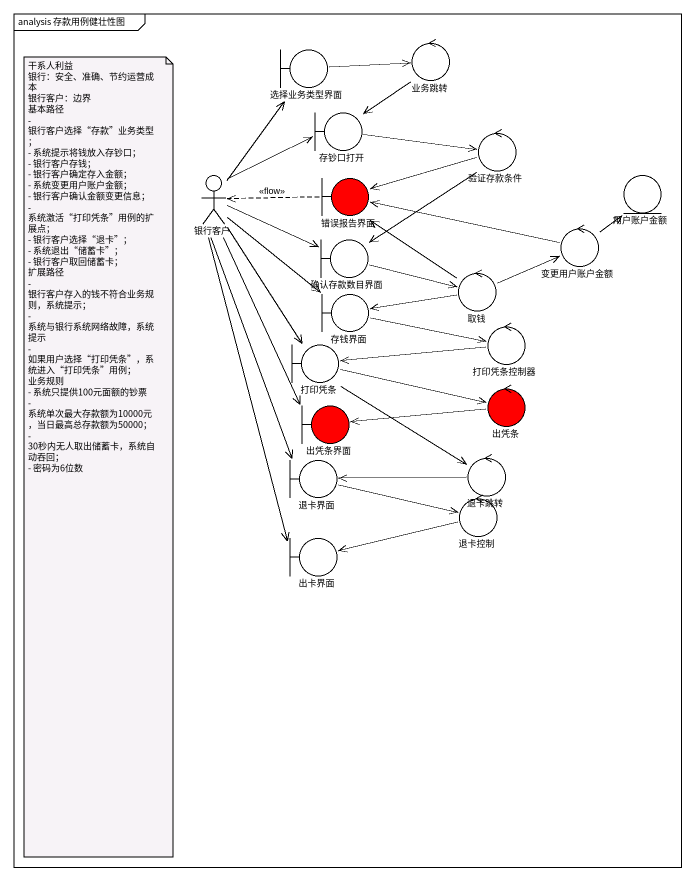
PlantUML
@startuml
mainframe analysis 存款用例健壮性图
boundary 选择业务类型界面
control 业务跳转
boundary 存钞口打开
control 验证存款条件
actor 银行客户
boundary 错误报告界面 #FF0000
entity 用户账户金额
boundary 确认存款数目界面
control 变更用户账户金额
boundary 存钱界面
control 取钱
control 打印凭条控制器
boundary 打印凭条
boundary 出凭条界面 #FF0000
control 出凭条 #FF0000
boundary 退卡界面
control 退卡跳转
control 退卡控制
boundary 出卡界面
选择业务类型界面 -right-> 业务跳转
业务跳转 --> 存钞口打开
存钞口打开 -right-> 验证存款条件
验证存款条件 -left-> 错误报告界面
验证存款条件 --> 确认存款数目界面
银行客户 -up-> 选择业务类型界面
银行客户 -right-> 存钞口打开
银行客户 -right-> 确认存款数目界面
银行客户 --> 存钱界面
银行客户 --> 打印凭条
银行客户 --> 出凭条界面
银行客户 --> 退卡界面
银行客户 --> 出卡界面
错误报告界面 .left.> 银行客户 : <<flow>>
确认存款数目界面 -right-> 取钱
变更用户账户金额 -left-> 错误报告界面
变更用户账户金额 -up-> 用户账户金额
存钱界面 -right-> 打印凭条控制器
取钱 -up-> 错误报告界面
取钱 -right-> 变更用户账户金额
取钱 -left-> 存钱界面
打印凭条控制器 -left-> 打印凭条
打印凭条 -right-> 出凭条
打印凭条 --> 退卡跳转
出凭条 -left-> 出凭条界面
退卡界面 -right-> 退卡控制
退卡跳转 -left-> 退卡界面
退卡控制 -left-> 出卡界面
note as N1
  干系人利益
  银行：安全、准确、节约运营成本
  银行客户：边界
  基本路径
  - 银行客户选择“存款”业务类型；
  - 系统提示将钱放入存钞口；
  - 银行客户存钱；
  - 银行客户确定存入金额；
  - 系统变更用户账户金额；
  - 银行客户确认金额变更信息；
  - 系统激活“打印凭条”用例的扩展点；
  - 银行客户选择“退卡”；
  - 系统退出“储蓄卡”；
  - 银行客户取回储蓄卡；
  扩展路径
  - 银行客户存入的钱不符合业务规则，系统提示；
  - 系统与银行系统网络故障，系统提示
  - 如果用户选择“打印凭条”，系统进入“打印凭条”用例；
  业务规则
  - 系统只提供100元面额的钞票
  - 系统单次最大存款额为10000元，当日最高总存款额为50000；
  - 30秒内无人取出储蓄卡，系统自动吞回；
  - 密码为6位数
end note
@enduml
